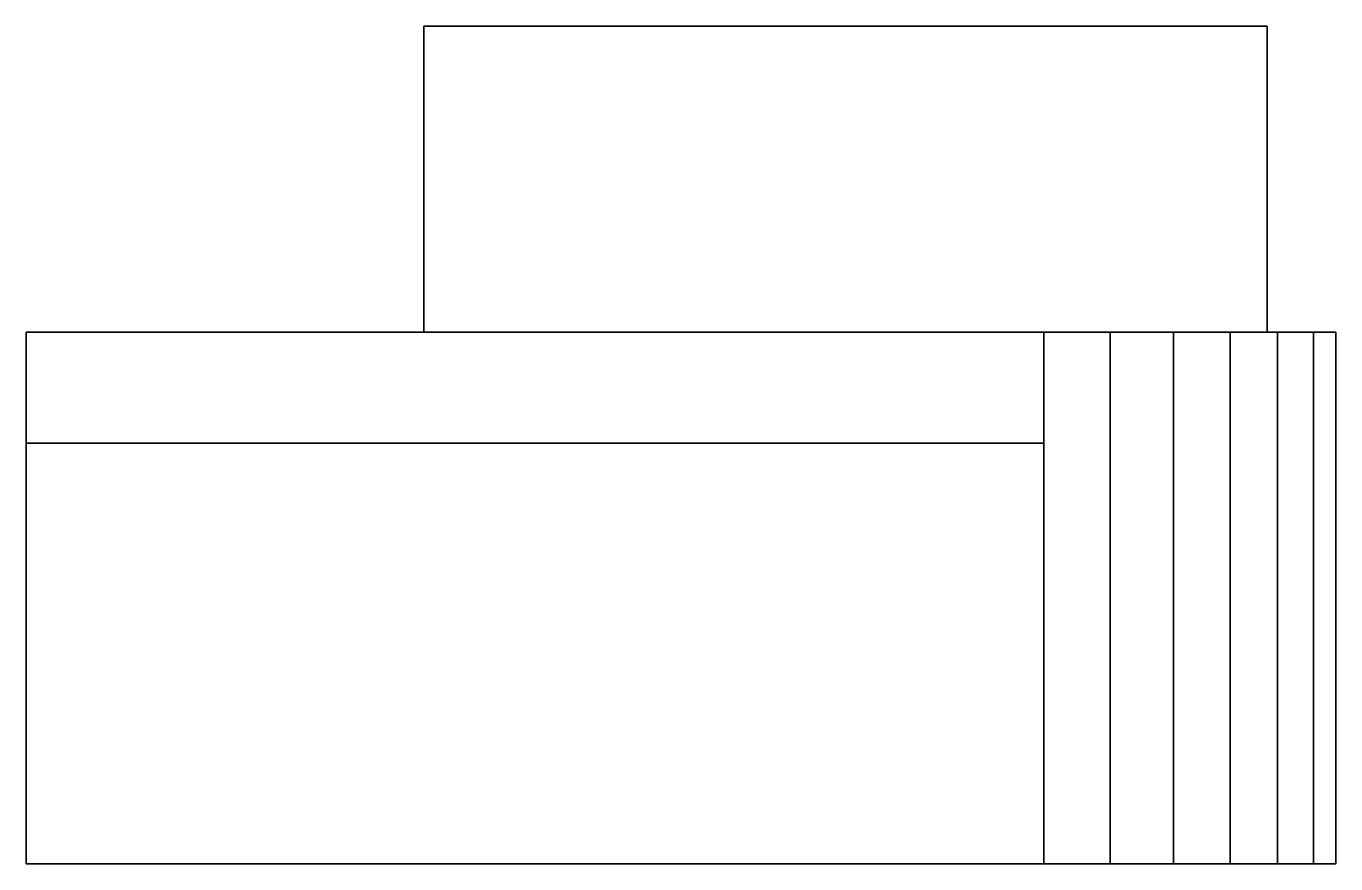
# Model space of a CAD drawing. Header units: inches. Extents: x 0 to 200, y -26 to 0.
# Drawn here: x 159.38 to 200, y -26 to 0 of the extents above.
import ezdxf

# ---------------------------------------------------------------- set-up
doc = ezdxf.new("R2010")
doc.units = ezdxf.units.IN
doc.header["$MEASUREMENT"] = 0
doc.layers.add('ACESSORIOS', color=3, linetype='Continuous')

msp = doc.modelspace()

# ---------------------------------------------------------------- linework, layer by layer
at = {"layer": 'ACESSORIOS'}
for points in [[(171.71, 0, 47.244), (171.71, -9.5, 47.244), (197.869, -9.5, 47.244), (197.869, 0, 47.244)], [(197.869, 0, 19.023), (171.71, 0, 19.023), (171.71, 0, 47.244), (197.869, 0, 47.244)], [(171.71, 0, 19.023), (171.71, -9.5, 19.023), (197.869, -9.5, 19.023), (197.869, 0, 19.023)], [(171.71, 0, 47.244), (171.71, -9.5, 47.244), (171.71, -9.5, 19.023), (171.71, 0, 19.023)], [(197.869, 0, 47.244), (197.869, -9.5, 47.244), (197.869, -9.5, 19.023), (197.869, 0, 19.023)], [(159.382, -26, 21.956), (159.382, -26), (159.382, -9.5), (159.382, -12.945, 21.956)], [(159.382, -9.5), (159.382, -12.945, 21.956), (159.382, -12.945, 85.088), (159.382, -9.5, 85.088)], [(159.382, -9.5, 85.088), (190.947, -9.5, 85.088), (190.947, -12.945, 85.088), (159.382, -12.945, 85.088)], [(190.947, -9.5, 85.088), (159.382, -9.5, 85.088), (159.382, -9.5), (200, -9.5)], [(200, -26), (200, -9.5), (159.382, -9.5), (159.382, -26)], [(197.869, -9.5, 19.023), (171.71, -9.5, 19.023), (171.71, -9.5, 47.244), (197.869, -9.5, 47.244)], [(200, -9.5), (200, -9.5, 77.995), (190.947, -9.5, 85.088)], [(200, -26), (200, -9.5), (200, -9.5, 77.995), (200, -26, 77.995)], [(190.947, -12.945, 85.088), (159.382, -12.945, 85.088), (159.382, -12.945, 21.956), (190.947, -12.945, 21.956)], [(190.947, -12.945, 21.956), (190.947, -26, 21.956), (159.382, -26, 21.956), (159.382, -12.945, 21.956)], [(190.947, -26, 21.956), (190.947, -12.945, 21.956), (190.947, -12.945, 85.088), (190.947, -26, 85.088)], [(159.382, -26), (200, -26), (190.947, -26, 21.956), (159.382, -26, 21.956)], [(190.947, -26, 85.088), (200, -26, 77.995), (200, -26), (190.947, -26, 21.956)]]:
    msp.add_3dface(points, dxfattribs=at)

# ---------------------------------------------------------------- meshes
mesh = msp.add_polymesh((2, 7), dxfattribs=at)
for k, corner in enumerate([(190.947, -9.5, 85.088), (193.003, -9.5, 84.88), (194.961, -9.5, 84.218), (196.721, -9.5, 83.134), (198.194, -9.5, 81.684), (199.306, -9.5, 79.942), (200, -9.5, 77.995), (190.947, -26, 85.088), (193.003, -26, 84.88), (194.961, -26, 84.218), (196.721, -26, 83.134), (198.194, -26, 81.684), (199.306, -26, 79.942), (200, -26, 77.995)]):
    mesh.set_mesh_vertex(divmod(k, 7), corner)
mesh = msp.add_polymesh((2, 7), dxfattribs=at)
for k, corner in enumerate([(190.947, -9.5, 85.088), (193.003, -9.5, 84.88), (194.961, -9.5, 84.218), (196.721, -9.5, 83.134), (198.194, -9.5, 81.684), (199.306, -9.5, 79.942), (200, -9.5, 77.995), (190.947, -9.5, 85.088), (192.456, -9.5, 83.906), (193.965, -9.5, 82.724), (195.473, -9.5, 81.541), (196.982, -9.5, 80.359), (198.491, -9.5, 79.177), (200, -9.5, 77.995)]):
    mesh.set_mesh_vertex(divmod(k, 7), corner)
mesh = msp.add_polymesh((2, 7), dxfattribs=at)
for k, corner in enumerate([(190.947, -26, 85.088), (193.003, -26, 84.88), (194.961, -26, 84.218), (196.721, -26, 83.134), (198.194, -26, 81.684), (199.306, -26, 79.942), (200, -26, 77.995), (190.947, -26, 85.088), (192.456, -26, 83.906), (193.965, -26, 82.724), (195.473, -26, 81.541), (196.982, -26, 80.359), (198.491, -26, 79.177), (200, -26, 77.995)]):
    mesh.set_mesh_vertex(divmod(k, 7), corner)

doc.saveas('drawing.dxf')
